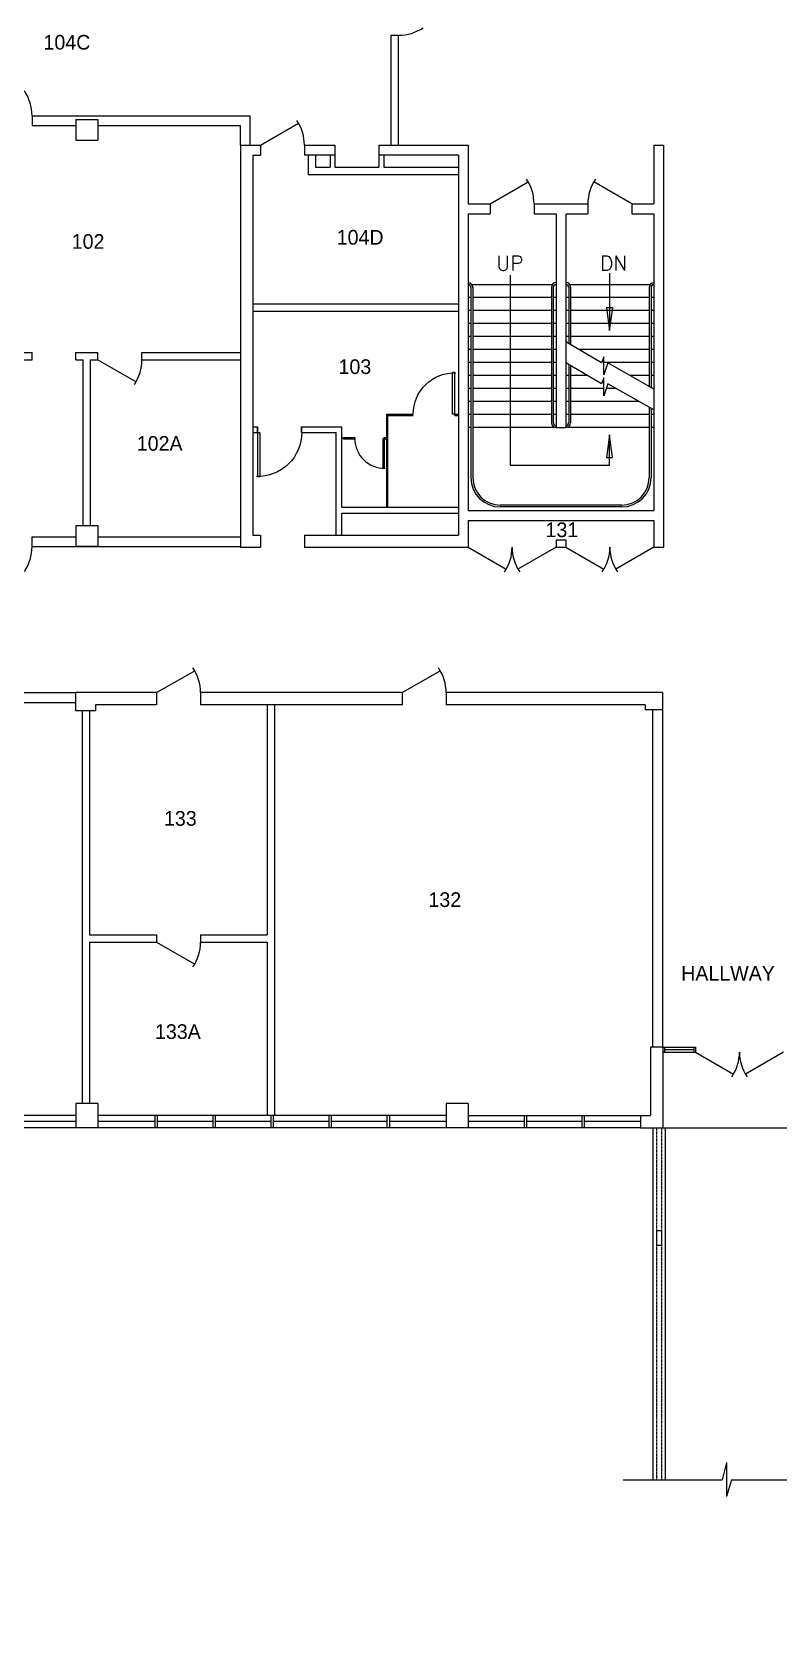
# Model space of a CAD drawing. Header units: inches. Extents: x -34849 to 37501, y -26482 to 39290.
# Drawn here: x 264 to 875, y 9055 to 10366 of the extents above; entities that cross this region are included whole.
import ezdxf
from ezdxf.enums import TextEntityAlignment as Align

# ---------------------------------------------------------------- set-up
doc = ezdxf.new("R2010")
doc.units = ezdxf.units.IN
doc.header["$MEASUREMENT"] = 0
doc.linetypes.add('HIDDEN', pattern=[0.125, 0.0625, -0.0625])
for name, color, linetype in [('035$02DOORS', 150, 'Continuous'), ('035$02LOD', 251, 'Continuous'), ('035$02OFFICE', 7, 'Continuous'), ('035$02OUT', 7, 'Continuous'), ('035$02WAL', 7, 'Continuous'), ('035$04OFF', 7, 'Continuous')]:
    doc.layers.add(name, color=color, linetype=linetype)
doc.styles.add('ROMANS', font='romans')

# ---------------------------------------------------------------- blocks, each defined once
blk = doc.blocks.new('OFFICE')
at = {"color": 2, "linetype": 'Continuous'}
blk.add_attdef('OFFICE', text='', height=12, dxfattribs=at).set_placement((0, 0), align=Align.MIDDLE)

msp = doc.modelspace()

# ---------------------------------------------------------------- linework, layer by layer
at = {"layer": '035$02DOORS'}
for p, q in [((450.9, 10273.1, 0), (482.1, 10291.1, 0)), ((638.9, 10225.1, 0), (670.1, 10243.1, 0)), ((754.9, 10225.1, 0), (723.7, 10243.1, 0)), ((317.9, 10097.6, 0), (349.1, 10079.6, 0)), ((608.2, 10053, 0), (608.2, 10087, 0)), ((609.9, 10087, 0), (608.2, 10087, 0)), ((609.9, 10053, 0), (609.9, 10087, 0)), ((609.9, 10053, 0), (608.2, 10053, 0)), ((448.6, 10038, 0), (448.6, 10002, 0)), ((448.6, 10038, 0), (450.4, 10038, 0)), ((450.4, 10038, 0), (450.4, 10002, 0)), ((552.2, 10032.8, 0), (551, 10032.8, 0)), ((551, 10032.8, 0), (551, 10008.8, 0)), ((552.2, 10032.8, 0), (552.2, 10008.8, 0)), ((552.2, 10008.8, 0), (551, 10008.8, 0)), ((448.6, 10002, 0), (450.4, 10002, 0)), ((620.9, 9944.1, 0), (652.1, 9926.1, 0)), ((692.9, 9944.1, 0), (661.7, 9926.1, 0)), ((700.9, 9944.1, 0), (732.1, 9926.1, 0)), ((772.9, 9944.1, 0), (741.7, 9926.1, 0)), ((365.9, 9825.1, 0), (397.1, 9843.1, 0)), ((566.9, 9825.1, 0), (598.1, 9843.1, 0)), ((365.9, 9620.9, 0), (397.1, 9602.9, 0)), ((807, 9531, 0), (838.2, 9513, 0)), ((879, 9531, 0), (847.9, 9513, 0))]:
    msp.add_line(p, q, dxfattribs=at)
for centre, start, end in [((563.9, 10399.1, 0), 270, 304.2232), ((227.9, 10297.3, 0), 0, 34.2232), ((450.9, 10273.1, 0), 0, 34.2232), ((638.9, 10225.1, 0), 0, 34.2232), ((754.9, 10225.1, 0), 145.7768, 180), ((317.9, 10097.6, 0), 325.7768, 0), ((227.9, 9944.6, 0), 325.7768, 0), ((620.9, 9944.1, 0), 325.7768, 0), ((692.9, 9944.1, 0), 180, 214.2232), ((700.9, 9944.1, 0), 325.7768, 0), ((772.9, 9944.1, 0), 180, 214.2232), ((365.9, 9825.1, 0), 0, 34.2232), ((566.9, 9825.1, 0), 0, 34.2232), ((365.9, 9620.9, 0), 325.7768, 0), ((807, 9531, 0), 325.7768, 0), ((879, 9531, 0), 180, 214.2232)]:
    msp.add_arc(centre, 36, start, end, dxfattribs=at)
at = {"layer": '035$02DOORS', "extrusion": (0, 0, -1)}
for centre, major_axis, start_param, end_param in [((609.9, 10053, 0), (-24, 24), 5.497787, 7.098376), ((448.6, 10038, 0), (25.5, 25.5), 0.785398, 2.385987)]:
    msp.add_ellipse(centre, major_axis=major_axis, ratio=1, start_param=start_param, end_param=end_param, dxfattribs=at)
at = {"layer": '035$02DOORS'}
msp.add_ellipse((552.2, 10032.8, 0), major_axis=(-17, 17), ratio=1, start_param=0.785398, end_param=2.385987, dxfattribs=at)
at = {"layer": '035$02LOD'}
for p, q in [((655.2, 10166.9, 0), (655.2, 10011.2, 0)), ((736.7, 10168.3, 0), (736.7, 10121.6, 0)), ((623.2, 10148.5, 0), (620.9, 10148.5, 0)), ((623.2, 10156.7, 0), (623.2, 10001.1, 0)), ((623.8, 10159.1, 0), (689.9, 10159.1, 0)), ((624.7, 10157.3, 0), (624.7, 10001.1, 0)), ((689.1, 10148.5, 0), (624.7, 10148.5, 0)), ((689.1, 10156.9, 0), (689.1, 10045.9, 0)), ((690.6, 10156.9, 0), (690.6, 10045.9, 0)), ((692.9, 10148.5, 0), (690.6, 10148.5, 0)), ((703.2, 10148.5, 0), (700.9, 10148.5, 0)), ((703.2, 10156.9, 0), (703.2, 10110.8, 0)), ((703.9, 10159.1, 0), (770, 10159.1, 0)), ((704.7, 10156.9, 0), (704.7, 10109.9, 0)), ((769.1, 10148.5, 0), (704.7, 10148.5, 0)), ((769.1, 10157.3, 0), (769.1, 10075.8, 0)), ((770.6, 10156.7, 0), (770.6, 10074.9, 0)), ((772.9, 10148.5, 0), (770.6, 10148.5, 0)), ((623.2, 10137.9, 0), (620.9, 10137.9, 0)), ((689.1, 10137.9, 0), (624.7, 10137.9, 0)), ((692.9, 10137.9, 0), (690.6, 10137.9, 0)), ((703.2, 10137.9, 0), (700.9, 10137.9, 0)), ((769.1, 10137.9, 0), (704.7, 10137.9, 0)), ((772.9, 10137.9, 0), (770.6, 10137.9, 0)), ((623.2, 10127.2, 0), (620.9, 10127.2, 0)), ((689.1, 10127.2, 0), (624.7, 10127.2, 0)), ((692.9, 10127.2, 0), (690.6, 10127.2, 0)), ((703.2, 10127.2, 0), (700.9, 10127.2, 0)), ((769.1, 10127.2, 0), (704.7, 10127.2, 0)), ((772.9, 10127.2, 0), (770.6, 10127.2, 0)), ((623.2, 10116.6, 0), (620.9, 10116.6, 0)), ((689.1, 10116.6, 0), (624.7, 10116.6, 0)), ((692.9, 10116.6, 0), (690.6, 10116.6, 0)), ((703.2, 10116.6, 0), (700.9, 10116.6, 0)), ((730.2, 10095, 0), (700.9, 10112.1, 0)), ((769.1, 10116.6, 0), (704.7, 10116.6, 0)), ((772.9, 10116.6, 0), (770.6, 10116.6, 0)), ((623.2, 10106, 0), (620.9, 10106, 0)), ((623.2, 10095.3, 0), (620.9, 10095.3, 0)), ((689.1, 10106, 0), (624.7, 10106, 0)), ((689.1, 10095.3, 0), (624.7, 10095.3, 0)), ((692.9, 10106, 0), (690.6, 10106, 0)), ((692.9, 10095.3, 0), (690.6, 10095.3, 0)), ((769.1, 10106, 0), (711.5, 10106, 0)), ((732, 10100, 0), (730.2, 10095, 0)), ((732, 10085.1, 0), (732, 10100, 0)), ((769.1, 10095.3, 0), (732, 10095.3, 0)), ((772.9, 10106, 0), (770.6, 10106, 0)), ((772.9, 10095.3, 0), (770.6, 10095.3, 0)), ((623.2, 10084.7, 0), (620.9, 10084.7, 0)), ((689.1, 10084.7, 0), (624.7, 10084.7, 0)), ((692.9, 10084.7, 0), (690.6, 10084.7, 0)), ((730.2, 10077.9, 0), (700.9, 10095, 0)), ((703.2, 10084.7, 0), (700.9, 10084.7, 0)), ((703.2, 10093.6, 0), (703.2, 10045.9, 0)), ((704.7, 10092.8, 0), (704.7, 10045.9, 0)), ((718.5, 10084.7, 0), (704.7, 10084.7, 0)), ((732, 10082.8, 0), (730.2, 10077.9, 0)), ((735.2, 10095, 0), (732, 10085.1, 0)), ((732, 10067.9, 0), (732, 10082.8, 0)), ((772.9, 10073.6, 0), (735.2, 10095, 0)), ((769.1, 10084.7, 0), (753.4, 10084.7, 0)), ((772.9, 10084.7, 0), (770.6, 10084.7, 0)), ((623.2, 10074.1, 0), (620.9, 10074.1, 0)), ((689.1, 10074.1, 0), (624.7, 10074.1, 0)), ((692.9, 10074.1, 0), (690.6, 10074.1, 0)), ((703.2, 10074.1, 0), (700.9, 10074.1, 0)), ((732, 10074.1, 0), (704.7, 10074.1, 0)), ((735.2, 10077.9, 0), (732, 10067.9, 0)), ((741.9, 10074.1, 0), (734, 10074.1, 0)), ((772.9, 10056.5, 0), (735.2, 10077.9, 0)), ((623.2, 10063.4, 0), (620.9, 10063.4, 0)), ((689.1, 10063.4, 0), (624.7, 10063.4, 0)), ((692.9, 10063.4, 0), (690.6, 10063.4, 0)), ((703.2, 10063.4, 0), (700.9, 10063.4, 0)), ((760.7, 10063.4, 0), (704.7, 10063.4, 0)), ((769.1, 10058.6, 0), (769.1, 10001.1, 0)), ((770.6, 10057.8, 0), (770.6, 10001.1, 0)), ((623.2, 10052.8, 0), (620.9, 10052.8, 0)), ((689.1, 10052.8, 0), (624.7, 10052.8, 0)), ((692.9, 10052.8, 0), (690.6, 10052.8, 0)), ((703.2, 10052.8, 0), (700.9, 10052.8, 0)), ((769.1, 10052.8, 0), (704.7, 10052.8, 0)), ((772.9, 10052.8, 0), (770.6, 10052.8, 0)), ((623.2, 10042.1, 0), (620.9, 10042.1, 0)), ((692.9, 10042.1, 0), (624.7, 10042.1, 0)), ((769.1, 10042.1, 0), (700.9, 10042.1, 0)), ((736.7, 10011.2, 0), (736.7, 10036, 0)), ((772.9, 10042.1, 0), (770.6, 10042.1, 0)), ((655.2, 10011.2, 0), (736.7, 10011.2, 0)), ((746.6, 9978.6, 0), (647.2, 9978.6, 0)), ((746.6, 9977.1, 0), (647.2, 9977.1, 0)), ((781.6, 9535, 0), (805.6, 9535, 0)), ((781.6, 9533, 0), (805.6, 9533, 0)), ((781.6, 9531, 0), (805.6, 9531, 0)), ((299.9, 9479, 0), (253.4, 9479, 0)), ((364.4, 9479, 0), (317.9, 9479, 0)), ((411.9, 9479, 0), (366.4, 9479, 0)), ((459.4, 9479, 0), (413.9, 9479, 0)), ((506.9, 9479, 0), (461.4, 9479, 0)), ((554.4, 9479, 0), (508.9, 9479, 0)), ((602.9, 9479, 0), (556.4, 9479, 0)), ((620.9, 9479, 0), (666.7, 9479, 0)), ((668.7, 9479, 0), (713.9, 9479, 0)), ((715.9, 9479, 0), (761.9, 9479, 0)), ((299.9, 9474, 0), (253.4, 9474, 0)), ((299.9, 9469, 0), (253.4, 9469, 0)), ((364.4, 9474, 0), (317.9, 9474, 0)), ((364.4, 9469, 0), (317.9, 9469, 0)), ((411.9, 9474, 0), (366.4, 9474, 0)), ((411.9, 9469, 0), (366.4, 9469, 0)), ((459.4, 9474, 0), (413.9, 9474, 0)), ((459.4, 9469, 0), (413.9, 9469, 0)), ((506.9, 9474, 0), (461.4, 9474, 0)), ((506.9, 9469, 0), (461.4, 9469, 0)), ((554.4, 9474, 0), (508.9, 9474, 0)), ((554.4, 9469, 0), (508.9, 9469, 0)), ((602.9, 9474, 0), (556.4, 9474, 0)), ((602.9, 9469, 0), (556.4, 9469, 0)), ((666.7, 9474, 0), (620.9, 9474, 0)), ((666.7, 9469, 0), (620.9, 9469, 0)), ((713.9, 9474, 0), (668.7, 9474, 0)), ((713.9, 9469, 0), (668.7, 9469, 0)), ((761.9, 9474, 0), (715.9, 9474, 0)), ((761.9, 9469, 0), (715.9, 9469, 0)), ((832.5, 9195.1, 0), (828.9, 9180.9, 0)), ((832.5, 9195.1, 0), (832.5, 9167.3, 0)), ((747.8, 9180.9, 0), (828.9, 9180.9, 0)), ((836.5, 9180.9, 0), (832.5, 9167.3, 0)), ((836.5, 9180.9, 0), (931.8, 9180.9, 0))]:
    msp.add_line(p, q, dxfattribs=at)
at = {"layer": '035$02LOD', "linetype": 'Continuous'}
for p, q in [((739.3, 10140, 0), (734.2, 10140, 0)), ((739.3, 10140, 0), (734.2, 10140, 0)), ((734.2, 10140, 0), (736.7, 10121.6, 0)), ((736.7, 10121.6, 0), (739.3, 10140, 0)), ((736.7, 10036, 0), (734.1, 10017.6, 0)), ((739.2, 10017.6, 0), (736.7, 10036, 0)), ((734.1, 10017.6, 0), (739.2, 10017.6, 0)), ((734.1, 10017.6, 0), (739.2, 10017.6, 0))]:
    msp.add_line(p, q, dxfattribs=at)
at = {"layer": '035$02LOD'}
for centre, radius, start, end in [((620.9, 10156.7, 0), 3.79, 0, 90), ((620.9, 10156.7, 0), 2.29, 0, 90), ((692.9, 10156.9, 0), 3.79, 90, 180), ((692.9, 10156.9, 0), 2.29, 90, 180), ((700.9, 10156.9, 0), 3.79, 0, 90), ((700.9, 10156.9, 0), 2.29, 0, 90), ((772.9, 10156.7, 0), 3.79, 90, 180), ((772.9, 10156.7, 0), 2.29, 90, 180), ((692.9, 10045.9, 0), 3.79, 180, 270), ((692.9, 10045.9, 0), 2.29, 180, 270), ((700.9, 10045.9, 0), 2.29, 270, 0), ((700.9, 10045.9, 0), 3.79, 270, 0), ((647.2, 10001.1, 0), 24, 180, 270), ((647.2, 10001.1, 0), 22.5, 180, 270), ((746.6, 10001.1, 0), 24, 270, 0), ((746.6, 10001.1, 0), 22.5, 270, 0)]:
    msp.add_arc(centre, radius, start, end, dxfattribs=at)
at = {"layer": '035$02OUT'}
for p, q in [((299.9, 9488.8, 0), (299.9, 9469, 0)), ((317.9, 9488.8, 0), (299.9, 9488.8, 0)), ((317.9, 9488.8, 0), (317.9, 9469, 0)), ((364.4, 9479, 0), (364.4, 9469, 0)), ((366.4, 9479, 0), (364.4, 9479, 0)), ((366.4, 9479, 0), (366.4, 9469, 0)), ((411.9, 9479, 0), (411.9, 9469, 0)), ((413.9, 9479, 0), (411.9, 9479, 0)), ((413.9, 9479, 0), (413.9, 9469, 0)), ((459.4, 9479, 0), (459.4, 9469, 0)), ((461.4, 9479, 0), (459.4, 9479, 0)), ((461.4, 9479, 0), (461.4, 9469, 0)), ((506.9, 9479, 0), (506.9, 9469, 0)), ((508.9, 9479, 0), (506.9, 9479, 0)), ((508.9, 9479, 0), (508.9, 9469, 0)), ((554.4, 9479, 0), (554.4, 9469, 0)), ((556.4, 9479, 0), (554.4, 9479, 0)), ((556.4, 9479, 0), (556.4, 9469, 0)), ((620.9, 9488.8, 0), (602.9, 9488.8, 0)), ((602.9, 9488.8, 0), (602.9, 9469, 0)), ((620.9, 9488.8, 0), (620.9, 9469, 0)), ((666.7, 9479, 0), (666.7, 9469, 0)), ((666.7, 9479, 0), (668.7, 9479, 0)), ((668.7, 9479, 0), (668.7, 9469, 0)), ((713.9, 9479, 0), (713.9, 9469, 0)), ((713.9, 9479, 0), (715.9, 9479, 0)), ((715.9, 9479, 0), (715.9, 9469, 0)), ((761.9, 9479, 0), (761.9, 9469, 0)), ((761.9, 9479, 0), (770.2, 9479, 0)), ((317.9, 9469, 0), (299.9, 9469, 0)), ((366.4, 9469, 0), (364.4, 9469, 0)), ((413.9, 9469, 0), (411.9, 9469, 0)), ((461.4, 9469, 0), (459.4, 9469, 0)), ((508.9, 9469, 0), (506.9, 9469, 0)), ((556.4, 9469, 0), (554.4, 9469, 0)), ((620.9, 9469, 0), (602.9, 9469, 0)), ((668.7, 9469, 0), (666.7, 9469, 0)), ((715.9, 9469, 0), (713.9, 9469, 0)), ((761.9, 9469, 0), (906.2, 9469, 0)), ((772.2, 9469, 0), (772.2, 9181, 0)), ((782.2, 9469, 0), (782.2, 9181, 0)), ((775.2, 9385, 0), (775.2, 9373, 0)), ((775.2, 9385, 0), (779.2, 9385, 0)), ((779.2, 9385, 0), (779.2, 9373, 0)), ((775.2, 9373, 0), (779.2, 9373, 0))]:
    msp.add_line(p, q, dxfattribs=at)
at = {"layer": '035$02OUT', "linetype": 'HIDDEN'}
for p, q in [((775.2, 9469, 0), (775.2, 9385, 0)), ((779.2, 9469, 0), (779.2, 9385, 0)), ((775.2, 9375, 0), (775.2, 9181, 0)), ((779.2, 9375, 0), (779.2, 9181, 0))]:
    msp.add_line(p, q, dxfattribs=at)
at = {"layer": '035$02WAL'}
for p, q in [((557.9, 10273.1, 0), (557.9, 10363.1, 0)), ((557.9, 10363.1, 0), (563.9, 10363.1, 0)), ((563.9, 10273.1, 0), (563.9, 10363.1, 0)), ((263.9, 10297.3, 0), (442.6, 10297.3, 0)), ((263.9, 10297.3, 0), (263.9, 10289.3, 0)), ((299.9, 10294.1, 0), (299.9, 10289.3, 0)), ((299.9, 10294.1, 0), (317.9, 10294.1, 0)), ((317.9, 10294.1, 0), (317.9, 10289.3, 0)), ((442.6, 10273.1, 0), (442.6, 10297.3, 0)), ((263.9, 10289.3, 0), (299.9, 10289.3, 0)), ((299.9, 10289.3, 0), (299.9, 10277.4, 0)), ((317.9, 10289.3, 0), (434.6, 10289.3, 0)), ((317.9, 10289.3, 0), (317.9, 10277.4, 0)), ((434.6, 10273.1, 0), (434.6, 10289.3, 0)), ((299.9, 10277.4, 0), (317.9, 10277.4, 0)), ((434.6, 10273.1, 0), (434.6, 9944.1, 0)), ((434.6, 10273.1, 0), (450.9, 10273.1, 0)), ((450.9, 10273.1, 0), (450.9, 10265.1, 0)), ((486.9, 10273.1, 0), (511.9, 10273.1, 0)), ((486.9, 10273.1, 0), (486.9, 10265.1, 0)), ((511.9, 10273.1, 0), (511.9, 10265.1, 0)), ((547.9, 10273.1, 0), (620.9, 10273.1, 0)), ((547.9, 10273.1, 0), (547.9, 10265.1, 0)), ((620.9, 10273.1, 0), (620.9, 10225.1, 0)), ((772.9, 10273.1, 0), (772.9, 10225.1, 0)), ((772.9, 10273.1, 0), (780.9, 10273.1, 0)), ((780.9, 10273.1, 0), (780.9, 9944.1, 0)), ((444.7, 10265.1, 0), (444.7, 9954.1, 0)), ((444.7, 10265.1, 0), (450.9, 10265.1, 0)), ((511.9, 10265.1, 0), (486.9, 10265.1, 0)), ((489.9, 10265.1, 0), (489.9, 10249.1, 0)), ((495.9, 10265.1, 0), (495.9, 10255.1, 0)), ((495.9, 10255.1, 0), (507.9, 10255.1, 0)), ((507.9, 10265.1, 0), (507.9, 10255.1, 0)), ((511.9, 10265.1, 0), (511.9, 10255.1, 0)), ((511.9, 10255.1, 0), (547.9, 10255.1, 0)), ((547.9, 10265.1, 0), (547.9, 10255.1, 0)), ((612.9, 10265.1, 0), (547.9, 10265.1, 0)), ((551.9, 10265.1, 0), (551.9, 10255.1, 0)), ((551.9, 10255.1, 0), (612.9, 10255.1, 0)), ((612.9, 10265.1, 0), (612.9, 9954.1, 0)), ((489.9, 10249.1, 0), (612.9, 10249.1, 0)), ((620.9, 10225.1, 0), (638.9, 10225.1, 0)), ((620.9, 10217.1, 0), (620.9, 9974.1, 0)), ((620.9, 10217.1, 0), (638.9, 10217.1, 0)), ((638.9, 10225.1, 0), (638.9, 10217.1, 0)), ((674.9, 10225.1, 0), (718.9, 10225.1, 0)), ((674.9, 10225.1, 0), (674.9, 10217.1, 0)), ((674.9, 10217.1, 0), (692.9, 10217.1, 0)), ((692.9, 10217.1, 0), (692.9, 10042.1, 0)), ((700.9, 10217.1, 0), (700.9, 10042.1, 0)), ((700.9, 10217.1, 0), (718.9, 10217.1, 0)), ((718.9, 10225.1, 0), (718.9, 10217.1, 0)), ((754.9, 10225.1, 0), (772.9, 10225.1, 0)), ((754.9, 10225.1, 0), (754.9, 10217.1, 0)), ((754.9, 10217.1, 0), (772.9, 10217.1, 0)), ((772.9, 10217.1, 0), (772.9, 9974.1, 0)), ((612.9, 10143.1, 0), (444.7, 10143.1, 0)), ((612.9, 10137.1, 0), (444.7, 10137.1, 0)), ((131.5, 10097.6, 0), (263.9, 10097.6, 0)), ((185.7, 10103.6, 0), (263.9, 10103.6, 0)), ((263.9, 10097.6, 0), (263.9, 10103.6, 0)), ((299.9, 10103.6, 0), (317.9, 10103.6, 0)), ((299.9, 10097.6, 0), (299.9, 10103.6, 0)), ((299.9, 10097.6, 0), (305.9, 10097.6, 0)), ((305.9, 9961.9, 0), (305.9, 10097.6, 0)), ((311.9, 9961.9, 0), (311.9, 10097.6, 0)), ((311.9, 10097.6, 0), (317.9, 10097.6, 0)), ((317.9, 10097.6, 0), (317.9, 10103.6, 0)), ((353.9, 10103.6, 0), (434.6, 10103.6, 0)), ((353.9, 10097.6, 0), (353.9, 10103.6, 0)), ((353.9, 10097.6, 0), (434.6, 10097.6, 0)), ((554.3, 10053, 0), (576, 10053, 0)), ((554.3, 10052, 0), (554.3, 10053, 0)), ((554.3, 10052, 0), (576, 10052, 0)), ((554.3, 9977.4, 0), (554.3, 10051.7, 0)), ((554.3, 10051.7, 0), (555.3, 10051.7, 0)), ((555.3, 9977.4, 0), (555.3, 10051.7, 0)), ((610, 10053, 0), (612.7, 10053, 0)), ((610, 10052, 0), (612.7, 10052, 0)), ((612.7, 10052, 0), (612.7, 10053, 0)), ((444.9, 10042.7, 0), (448.6, 10042.7, 0)), ((444.9, 10038, 0), (448.6, 10038, 0)), ((484.6, 10042.7, 0), (517.6, 10042.7, 0)), ((484.6, 10038, 0), (502.4, 10038, 0)), ((490.7, 10038, 0), (513, 10038, 0)), ((513, 9954.1, 0), (513, 10038, 0)), ((517.6, 9976.8, 0), (517.6, 10042.7, 0)), ((518.6, 10032.8, 0), (518.6, 10033.8, 0)), ((518.6, 10033.8, 0), (528.1, 10033.8, 0)), ((518.6, 10032.8, 0), (528.1, 10032.8, 0)), ((528.1, 10032.8, 0), (528.1, 10033.8, 0)), ((552.2, 10033.8, 0), (553.9, 10033.8, 0)), ((552.2, 10032.8, 0), (553.9, 10032.8, 0)), ((553.9, 10032.8, 0), (553.9, 10033.8, 0)), ((692.9, 10042.1, 0), (700.9, 10042.1, 0)), ((554.3, 9977.4, 0), (555.3, 9977.4, 0)), ((517.6, 9976.8, 0), (612.9, 9976.8, 0)), ((517.6, 9954.1, 0), (517.6, 9972.1, 0)), ((517.6, 9972.1, 0), (612.9, 9972.1, 0)), ((620.9, 9974.1, 0), (772.9, 9974.1, 0)), ((620.9, 9966.1, 0), (772.9, 9966.1, 0)), ((620.9, 9966.1, 0), (620.9, 9944.1, 0)), ((772.9, 9966.1, 0), (772.9, 9944.1, 0)), ((263.9, 9952.6, 0), (299.9, 9952.6, 0)), ((263.9, 9952.6, 0), (291.8, 9952.6, 0)), ((263.9, 9944.6, 0), (263.9, 9952.6, 0)), ((299.9, 9961.9, 0), (317.9, 9961.9, 0)), ((299.9, 9961.9, 0), (299.9, 9945.1, 0)), ((317.9, 9961.9, 0), (317.9, 9945.1, 0)), ((317.9, 9952.6, 0), (434.6, 9952.6, 0)), ((444.7, 9954.1, 0), (450.9, 9954.1, 0)), ((450.9, 9954.1, 0), (450.9, 9944.1, 0)), ((486.9, 9954.1, 0), (612.9, 9954.1, 0)), ((486.9, 9954.1, 0), (486.9, 9944.1, 0)), ((263.9, 9944.6, 0), (434.6, 9944.6, 0)), ((299.9, 9945.1, 0), (317.9, 9945.1, 0)), ((434.6, 9944.1, 0), (450.9, 9944.1, 0)), ((486.9, 9944.1, 0), (620.9, 9944.1, 0)), ((692.9, 9950.1, 0), (700.9, 9950.1, 0)), ((692.9, 9950.1, 0), (692.9, 9944.1, 0)), ((692.9, 9944.1, 0), (700.9, 9944.1, 0)), ((700.9, 9950.1, 0), (700.9, 9944.1, 0)), ((772.9, 9944.1, 0), (780.9, 9944.1, 0)), ((200.9, 9825.1, 0), (299.9, 9825.1, 0)), ((365.9, 9825.1, 0), (299.9, 9825.1, 0)), ((299.9, 9810.1, 0), (299.9, 9825.1, 0)), ((365.9, 9825.1, 0), (365.9, 9815.1, 0)), ((566.9, 9825.1, 0), (401.9, 9825.1, 0)), ((401.9, 9825.1, 0), (401.9, 9815.1, 0)), ((566.9, 9825.1, 0), (566.9, 9815.1, 0)), ((779.9, 9825.1, 0), (602.9, 9825.1, 0)), ((602.9, 9825.1, 0), (602.9, 9815.1, 0)), ((779.9, 9825.1, 0), (779.9, 9811.1, 0)), ((200.9, 9817.1, 0), (299.9, 9817.1, 0)), ((315.9, 9810.1, 0), (299.9, 9810.1, 0)), ((304.9, 9810.1, 0), (304.9, 9488.9, 0)), ((310.9, 9810.1, 0), (310.9, 9626.9, 0)), ((365.9, 9815.1, 0), (315.9, 9815.1, 0)), ((315.9, 9815.1, 0), (315.9, 9810.1, 0)), ((566.9, 9815.1, 0), (401.9, 9815.1, 0)), ((456.4, 9815.1, 0), (456.4, 9626.9, 0)), ((462.4, 9815.1, 0), (462.4, 9479, 0)), ((765.9, 9815.1, 0), (602.9, 9815.1, 0)), ((765.9, 9815.1, 0), (765.9, 9811.1, 0)), ((779.9, 9811.1, 0), (765.9, 9811.1, 0)), ((771.9, 9811.1, 0), (771.9, 9535, 0)), ((779.9, 9811.1, 0), (779.9, 9535, 0)), ((310.9, 9626.9, 0), (365.9, 9626.9, 0)), ((365.9, 9626.9, 0), (365.9, 9620.9, 0)), ((401.9, 9626.9, 0), (456.4, 9626.9, 0)), ((401.9, 9626.9, 0), (401.9, 9620.9, 0)), ((310.9, 9620.9, 0), (310.9, 9488.8, 0)), ((310.9, 9620.9, 0), (365.9, 9620.9, 0)), ((401.9, 9620.9, 0), (456.4, 9620.9, 0)), ((456.4, 9620.9, 0), (456.4, 9479, 0)), ((770.2, 9535, 0), (770.2, 9479, 0)), ((780.2, 9535, 0), (770.2, 9535, 0)), ((780.2, 9535, 0), (780.2, 9469, 0)), ((780.2, 9535, 0), (781.6, 9535, 0)), ((781.6, 9535, 0), (781.6, 9531, 0)), ((805.6, 9535, 0), (805.6, 9531, 0)), ((805.6, 9535, 0), (807, 9535, 0)), ((807, 9535, 0), (807, 9531, 0)), ((780.2, 9531, 0), (781.6, 9531, 0)), ((805.6, 9531, 0), (807, 9531, 0))]:
    msp.add_line(p, q, dxfattribs=at)
msp.add_solid([(299.9, 9944.6, 0), (299.9, 9945.1, 0), (317.9, 9944.6, 0), (317.9, 9945.1, 0)], dxfattribs=at)
for points in [[(610, 10052, 0), (610, 10053, 0), (610, 10053, 80), (610, 10052, 80)], [(448.6, 10038, 0), (448.6, 10042.7, 0), (448.6, 10042.7, 80), (448.6, 10038, 80)], [(484.6, 10038, 0), (484.6, 10042.7, 0), (484.6, 10042.7, 80), (484.6, 10038, 80)], [(528.2, 10032.8, 0), (528.2, 10033.8, 0), (528.2, 10033.8, 80), (528.2, 10032.8, 80)], [(552.2, 10032.8, 0), (552.2, 10033.8, 0), (552.2, 10033.8, 80), (552.2, 10032.8, 80)]]:
    msp.add_3dface(points, dxfattribs=at)
at = {"layer": '035$04OFF', "color": 1}
msp.add_circle((4615.6, 6404.2, 0), 32885.9, dxfattribs=at)

# ---------------------------------------------------------------- block references
at = {"layer": '035$02OFFICE', "color": 7}
ref = msp.add_blockref('OFFICE', (309.8, 10194.4), dxfattribs=at)
ref.add_attrib('OFFICE', '102', dxfattribs={"layer": '0', "color": 7, "linetype": 'Continuous', "height": 12}).set_placement((309.8, 10194.4), align=Align.MIDDLE)
ref = msp.add_blockref('OFFICE', (532.5, 10197.8), dxfattribs=at)
ref.add_attrib('OFFICE', '104D', dxfattribs={"layer": '0', "color": 7, "linetype": 'Continuous', "height": 12}).set_placement((532.5, 10197.8), align=Align.MIDDLE)
ref = msp.add_blockref('OFFICE', (528.2, 10091.9), dxfattribs=at)
ref.add_attrib('OFFICE', '103', dxfattribs={"layer": '0', "color": 7, "linetype": 'Continuous', "height": 12}).set_placement((528.2, 10091.9), align=Align.MIDDLE)
ref = msp.add_blockref('OFFICE', (368.4, 10029.1), dxfattribs=at)
ref.add_attrib('OFFICE', '102A', dxfattribs={"layer": '0', "color": 7, "linetype": 'Continuous', "height": 12}).set_placement((368.4, 10029.1), align=Align.MIDDLE)
ref = msp.add_blockref('OFFICE', (697.6, 9958.4, 0), dxfattribs=at)
ref.add_attrib('OFFICE', '131', dxfattribs={"layer": '0', "color": 7, "linetype": 'Continuous', "height": 12}).set_placement((697.6, 9958.4, 0), align=Align.MIDDLE)
ref = msp.add_blockref('OFFICE', (385.3, 9722.2, 0), dxfattribs=at)
ref.add_attrib('OFFICE', '133', dxfattribs={"layer": '0', "color": 7, "linetype": 'Continuous', "height": 12}).set_placement((385.3, 9722.2, 0), align=Align.MIDDLE)
ref = msp.add_blockref('OFFICE', (601.8, 9655.7), dxfattribs=at)
ref.add_attrib('OFFICE', '132', dxfattribs={"layer": '0', "color": 7, "linetype": 'Continuous', "height": 12}).set_placement((601.8, 9655.7), align=Align.MIDDLE)
ref = msp.add_blockref('OFFICE', (383.3, 9547.7, 0), dxfattribs=at)
ref.add_attrib('OFFICE', '133A', dxfattribs={"layer": '0', "color": 7, "linetype": 'Continuous', "height": 12}).set_placement((383.3, 9547.7, 0), align=Align.MIDDLE)

# ---------------------------------------------------------------- texts
for s, p in [('104C', (273.3, 10351.4)), ('HALLWAY', (795.3, 9589.4))]:
    msp.add_text(s, height=12).set_placement(p)
at = {"layer": '035$02LOD', "style": 'ROMANS'}
for s, p in [('UP', (644, 10170.5, 0)), ('DN', (728.9, 10170.5, 0))]:
    msp.add_text(s, height=12, dxfattribs=at).set_placement(p)

doc.saveas('drawing.dxf')
